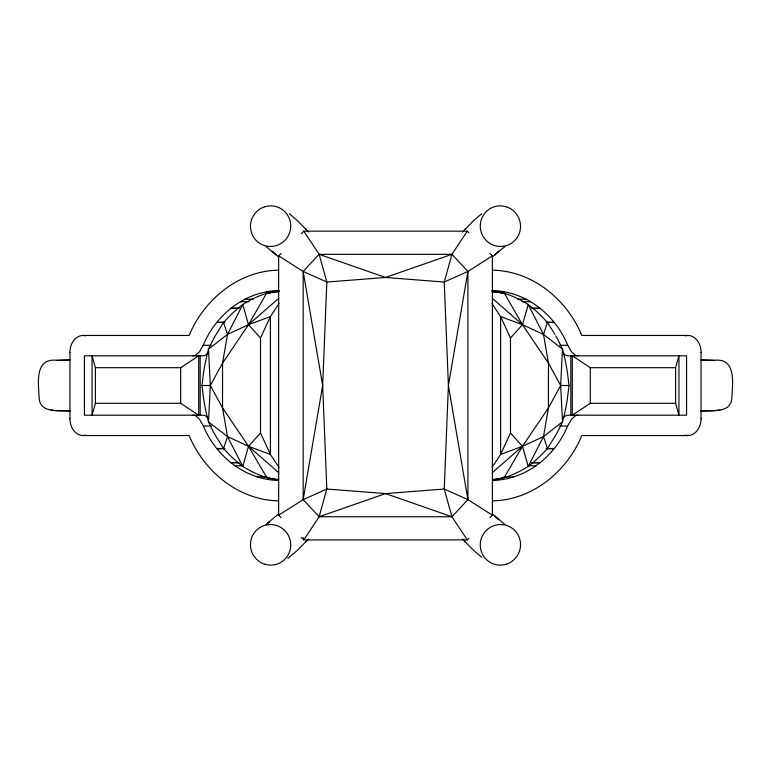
<?xml version="1.0" encoding="UTF-8"?>
<svg xmlns="http://www.w3.org/2000/svg" width="771" height="771" viewBox="0 0 771 771"><rect width="100%" height="100%" fill="white"/><g stroke="black" fill="none" stroke-linecap="round" stroke-linejoin="round"><path stroke-width="1.16" d="M279.015 467.467L270.399 454.447L260.521 433.003L260.521 338.006L270.399 316.563L279.015 303.533M278.572 291.053A105.81 69.062 -47.2 0 0 266.535 293.327A96.211 49.373 -51.2 0 0 242.759 304.555L238.229 308.178A85.706 35.63 -58.1 0 0 228.688 316.977L223.542 322.471L215.061 336.156A74.864 26.455 -68.9 0 0 208.498 349.147L210.338 385.5L208.498 421.853A74.854 26.455 68.9 0 0 215.022 434.777L223.542 448.529L228.688 454.023A85.706 35.63 58.1 0 0 238.229 462.822L242.759 466.426A96.857 50.086 50.3 0 0 266.814 477.625A104.152 66.046 46.9 0 0 278.716 479.967M492.284 479.967A104.152 66.046 -46.9 0 0 504.176 477.673A96.857 50.086 -50.3 0 0 528.241 466.455L532.771 462.831A85.706 35.63 -58.1 0 0 542.312 454.023L547.458 448.529L555.978 434.777A74.854 26.455 -68.9 0 0 562.502 421.853L560.662 385.5L562.502 349.147A74.864 26.455 68.9 0 0 555.939 336.156L555.795 335.905M201.973 385.5L203.631 372.085A71.886 22.976 -82.5 0 1 208.507 349.157L227.512 334.402L248.532 324.707L270.399 316.563L270.399 454.447L248.532 446.303L227.512 436.598L208.498 421.853A71.886 22.976 82.5 0 1 203.621 398.925L201.973 385.5L210.338 385.5L222.54 363.131L248.532 324.707L266.535 293.337L270.428 293.259M491.985 303.533L500.601 316.563L522.468 324.707L543.488 334.402L562.502 349.147A71.886 22.976 82.5 0 1 567.379 372.075L569.027 385.5L567.369 398.915A71.886 22.976 -82.5 0 1 562.493 421.843L543.488 436.598L522.468 446.303L500.601 454.447L491.985 467.467M281.184 517.678L278.668 515.201L303.167 499.637L322.673 385.539L326.827 282.041L319.136 254.324L303.813 231.165L301.297 233.632M489.893 253.399L492.409 255.866L467.91 271.44L448.404 385.539L444.241 489.026L451.941 516.753L467.265 539.902L468.932 538.254M260.521 338.006L248.532 324.707L242.759 304.584L227.512 334.402L222.54 363.131L222.54 407.869L227.512 436.598L242.759 466.426L248.532 446.303L260.521 433.003M510.479 433.003L500.601 454.447L500.601 316.563L510.479 338.006L510.479 433.003L522.468 446.303L528.241 466.426L543.488 436.598L548.46 407.869L548.46 363.131L543.488 334.402L528.241 304.584A96.211 49.373 51.2 0 0 504.475 293.365A105.81 69.062 47.2 0 0 492.428 291.053M301.297 537.435L303.813 539.902L319.136 516.753L326.827 489.026L322.673 385.539L303.167 271.44L278.668 255.866L281.184 253.399M468.932 232.813L467.265 231.165L451.941 254.324L444.241 282.041L448.404 385.539L467.91 499.637L492.409 515.201L489.893 517.678M95.382 403.31L92.067 415.183L92.067 355.816L95.382 367.69L95.382 403.31L180.693 403.31L198.696 415.183L198.696 355.816L180.693 367.69L95.382 367.69M675.618 367.69L678.933 355.816L678.933 415.183L675.618 403.31L675.618 367.69L590.307 367.69L572.304 355.816L572.304 415.183L590.307 403.31L675.618 403.31M510.479 338.006L522.468 324.707L528.241 304.584L532.771 308.178A85.706 35.63 58.1 0 1 542.312 316.977L547.458 322.471L554.908 334.325M223.542 448.529L227.512 436.598M543.488 334.402L547.458 322.471M546.244 448.52L554.253 448.52A90.602 71.481 90 0 0 567.62 426.035L571.475 419.222L575.532 415.694A9.271 7.315 -90 0 1 577.932 415.183M224.756 322.48L216.747 322.48A90.236 71.192 -90 0 0 203.226 345.292L199.419 351.913L195.42 355.325A9.262 7.315 -90 0 1 193.068 355.816M500.572 293.259L504.465 293.337L522.468 324.707L548.46 363.131L560.662 385.5L548.46 407.869L522.468 446.303L504.176 477.663L501.189 477.663M462.523 232.023L473.683 220.554L481.75 213.673M287.882 558.32L297.317 550.446L308.477 538.977M464.431 229.951L465.539 228.756M305.461 542.244L306.569 541.049M303.167 271.44L319.136 254.324L451.941 254.324L467.91 271.44L467.91 499.637L451.941 516.753L319.136 516.753L303.167 499.637L303.167 271.44L326.827 282.041L385.539 277.473L444.241 282.041L467.91 271.44M224.718 322.268L216.959 322.268L218.289 320.649A106.716 84.193 -90 0 1 230.857 308.41L231.078 308.169A117.52 92.722 90 0 1 240.456 301.731L245.014 299.206A117.52 92.722 90 0 1 266.824 291.766A122.541 96.674 90 0 1 279.083 290.522M493.055 480.458A119.283 94.11 90 0 0 513.322 476.979A116.421 91.855 90 0 0 534.13 467.014L540.143 462.6A106.716 84.193 -90 0 0 552.711 450.36L554.041 448.732L546.282 448.732M563.013 417.737L565.818 415.694A9.271 7.315 -90 0 1 568.208 415.183L686.556 415.183L686.556 355.816L568.208 355.816A9.262 7.315 90 0 1 565.866 355.325L563.1 353.349M207.9 353.349L205.134 355.325A9.262 7.315 -90 0 1 202.792 355.816L84.444 355.816L84.444 415.183L202.792 415.183A9.271 7.315 90 0 1 205.182 415.694L207.987 417.737M492.958 256.57L498.818 251.327L494.654 254.989L495.975 253.823M277.974 514.498L265.966 524.482M248.532 324.707L278.736 298.271M492.264 472.719L522.468 446.303M497.468 252.512L504.86 246.653M267.402 523.422L269.667 521.745L268.25 522.786M303.167 499.637L326.827 489.026L385.539 493.594L444.241 489.026L467.91 499.637M451.941 254.324L385.539 277.473L319.136 254.324M319.136 516.753L385.539 493.594L451.941 516.753M264.607 206.83L266.409 206.349A20.325 20.152 -76.2 0 1 281.56 209.037A20.258 20.085 -77.2 0 1 290.301 221.778A20.374 20.2 -76.2 0 1 282.032 242.798A20.287 20.094 -72.9 0 1 274.784 245.997A20.335 20.171 -76.2 0 1 259.625 243.318A20.239 20.065 -77.1 0 1 250.893 230.577A20.412 20.239 -76.3 0 1 257.668 210.705L259.143 209.548A20.422 20.306 -88.7 0 1 264.598 206.801M506.268 564.208L504.591 564.651A20.325 20.152 -76.2 0 1 489.44 561.963A20.258 20.085 -77.2 0 1 480.699 549.222A20.374 20.2 -76.2 0 1 488.968 528.202A20.287 20.094 -72.9 0 1 496.216 525.003A20.335 20.171 -76.2 0 1 511.375 527.682A20.239 20.065 -77.1 0 1 520.107 540.423A20.412 20.239 -76.3 0 1 513.332 560.295L511.857 561.452A20.422 20.306 -88.7 0 1 506.402 564.199M57.199 360.327C34.261 357.445 38.492 383.235 39.138 397.932C39.909 413.854 59.762 410.105 70.46 410.943M700.54 410.943C711.238 410.105 731.091 413.854 731.862 397.932C732.508 383.235 736.739 357.445 713.801 360.327M266.824 291.766L278.716 291.399M685.515 335.799L687.751 335.462L581.845 335.462L580.929 333.496M85.485 435.201L83.249 435.538L189.155 435.538C203.939 471.351 238.547 500.186 278.36 500.822M713.801 410.673L719.979 410.095M492.64 500.822C532.453 500.186 567.061 471.351 581.845 435.538L687.751 435.538L685.515 435.201M278.37 270.178C238.663 270.833 203.872 299.63 189.155 335.462L83.249 335.462L85.485 335.799M70.46 360.057L56.852 360.327M57.758 360.327L69.486 360.057M701.514 410.943L713.242 410.673M303.813 231.165L467.265 231.165M492.717 291.467A122.541 96.674 90 0 1 494.462 291.766L504.176 291.766A117.52 92.722 -90 0 1 525.986 299.206L530.544 301.731A117.52 92.722 -90 0 1 539.922 308.169L540.143 308.4A106.716 84.193 90 0 1 552.711 320.64L553.125 321.15M245.014 299.206L253.216 299.206M517.784 299.206L525.986 299.206M240.456 301.731L249.091 301.731M521.909 301.731L530.544 301.731M231.078 308.169L239.087 308.169M531.913 308.169L539.922 308.169M230.857 308.4L238.837 308.4M532.163 308.4L540.143 308.4M546.282 322.268L554.041 322.268L553.299 321.353M546.244 322.48L554.253 322.48A90.236 71.192 90 0 1 567.774 345.292L571.581 351.913L575.58 355.325A9.262 7.315 90 0 0 577.932 355.816M203.226 345.292L211.215 345.292M559.785 345.292L567.774 345.292M714.148 360.327L700.54 360.057M560.662 385.5L569.027 385.5M51.021 410.095L57.199 410.673M193.068 415.183A9.271 7.315 -90 0 1 195.468 415.694L199.525 419.222L203.38 426.035L211.36 426.035M559.64 426.035L567.62 426.035M224.756 448.52L216.747 448.52A90.602 71.481 -90 0 1 203.38 426.035M224.718 448.732L216.959 448.732L217.701 449.647M217.875 449.85L218.289 450.351A106.716 84.193 90 0 0 230.857 462.59L238.837 462.6M532.163 462.6L540.143 462.6M230.857 462.6L239.087 462.831M531.913 462.831L539.922 462.831M231.078 462.831L235.107 465.79L242.865 465.79M528.135 465.79L535.893 465.79M235.107 465.79L236.87 467.004A116.421 91.855 -90 0 0 257.678 476.96L267.18 476.979M503.82 476.979L513.322 476.979M467.265 539.902L303.813 539.902L303.148 537.628M269.811 477.663L266.824 477.663L248.532 446.303L222.54 407.869L210.338 385.5M701.514 360.057L713.242 360.327M57.758 410.673L69.486 410.943M492.63 270.178C531.46 270.843 565.895 298.464 580.871 333.361M492.284 291.399L494.462 291.766M506.393 206.83L504.591 206.349A20.325 20.152 76.2 0 0 489.44 209.037A20.258 20.085 77.2 0 0 480.699 221.778A20.374 20.2 76.2 0 0 488.968 242.798A20.287 20.094 72.9 0 0 496.216 245.997A20.335 20.171 76.2 0 0 511.375 243.318A20.239 20.065 77.1 0 0 520.107 230.577A20.412 20.239 76.3 0 0 513.332 210.705L511.857 209.548A20.422 20.306 88.7 0 0 506.402 206.801M264.732 564.208L266.409 564.651A20.325 20.152 76.2 0 0 281.56 561.963A20.258 20.085 77.2 0 0 290.301 549.222A20.374 20.2 76.2 0 0 282.032 528.202A20.287 20.094 72.9 0 0 274.784 525.003A20.335 20.171 76.2 0 0 259.625 527.682A20.239 20.065 77.1 0 0 250.893 540.423A20.412 20.239 76.3 0 0 257.668 560.295L259.143 561.452A20.422 20.306 88.7 0 0 264.598 564.199M266.14 246.653L276.346 254.989L272.182 251.327L273.532 252.512M504.86 524.347L494.654 516.011L498.818 519.673L497.468 518.488M289.25 213.673L297.317 220.554L306.569 229.951M481.75 557.327L473.683 550.446L464.431 541.049M492.264 298.271L522.468 324.707M248.532 446.303L278.736 472.719M275.025 253.823L278.042 256.57M492.958 514.43L495.975 517.177M305.461 228.756L308.477 232.023M462.523 538.977L465.539 542.244M543.488 436.598L547.458 448.529M223.542 322.471L227.512 334.402M701.061 352.299L701.061 418.701M590.307 367.69L590.307 403.31M570.829 355.816L570.829 415.183M492.409 255.866L492.409 515.201M278.668 255.866L278.668 515.201M200.171 355.816L200.171 415.183M180.693 367.69L180.693 403.31M69.939 352.299L69.939 418.701M83.249 435.557A16.866 13.309 90 0 1 69.92 418.701M69.92 352.299A16.866 13.309 90 0 1 83.249 335.443M277.068 291.766A117.52 92.722 90 0 1 278.745 291.486M277.945 480.458A119.283 94.11 -90 0 1 257.678 476.979M276.538 291.766A122.541 96.674 -90 0 1 278.283 291.467M272.77 292.614A102.601 69.756 40.7 0 1 278.861 291.38M278.514 479.62A101.666 69.988 -39.5 0 1 272.24 478.348M492.139 291.38A102.601 69.756 -40.7 0 1 498.23 292.614M498.76 478.348A101.666 69.988 39.5 0 1 492.486 479.62M701.08 418.701A16.866 13.309 -90 0 1 687.751 435.557M687.751 335.443A16.866 13.309 -90 0 1 701.08 352.299M491.917 290.522A122.541 96.674 -90 0 1 504.176 291.766M492.255 291.486A117.52 92.722 -90 0 1 493.932 291.766"/></g></svg>
